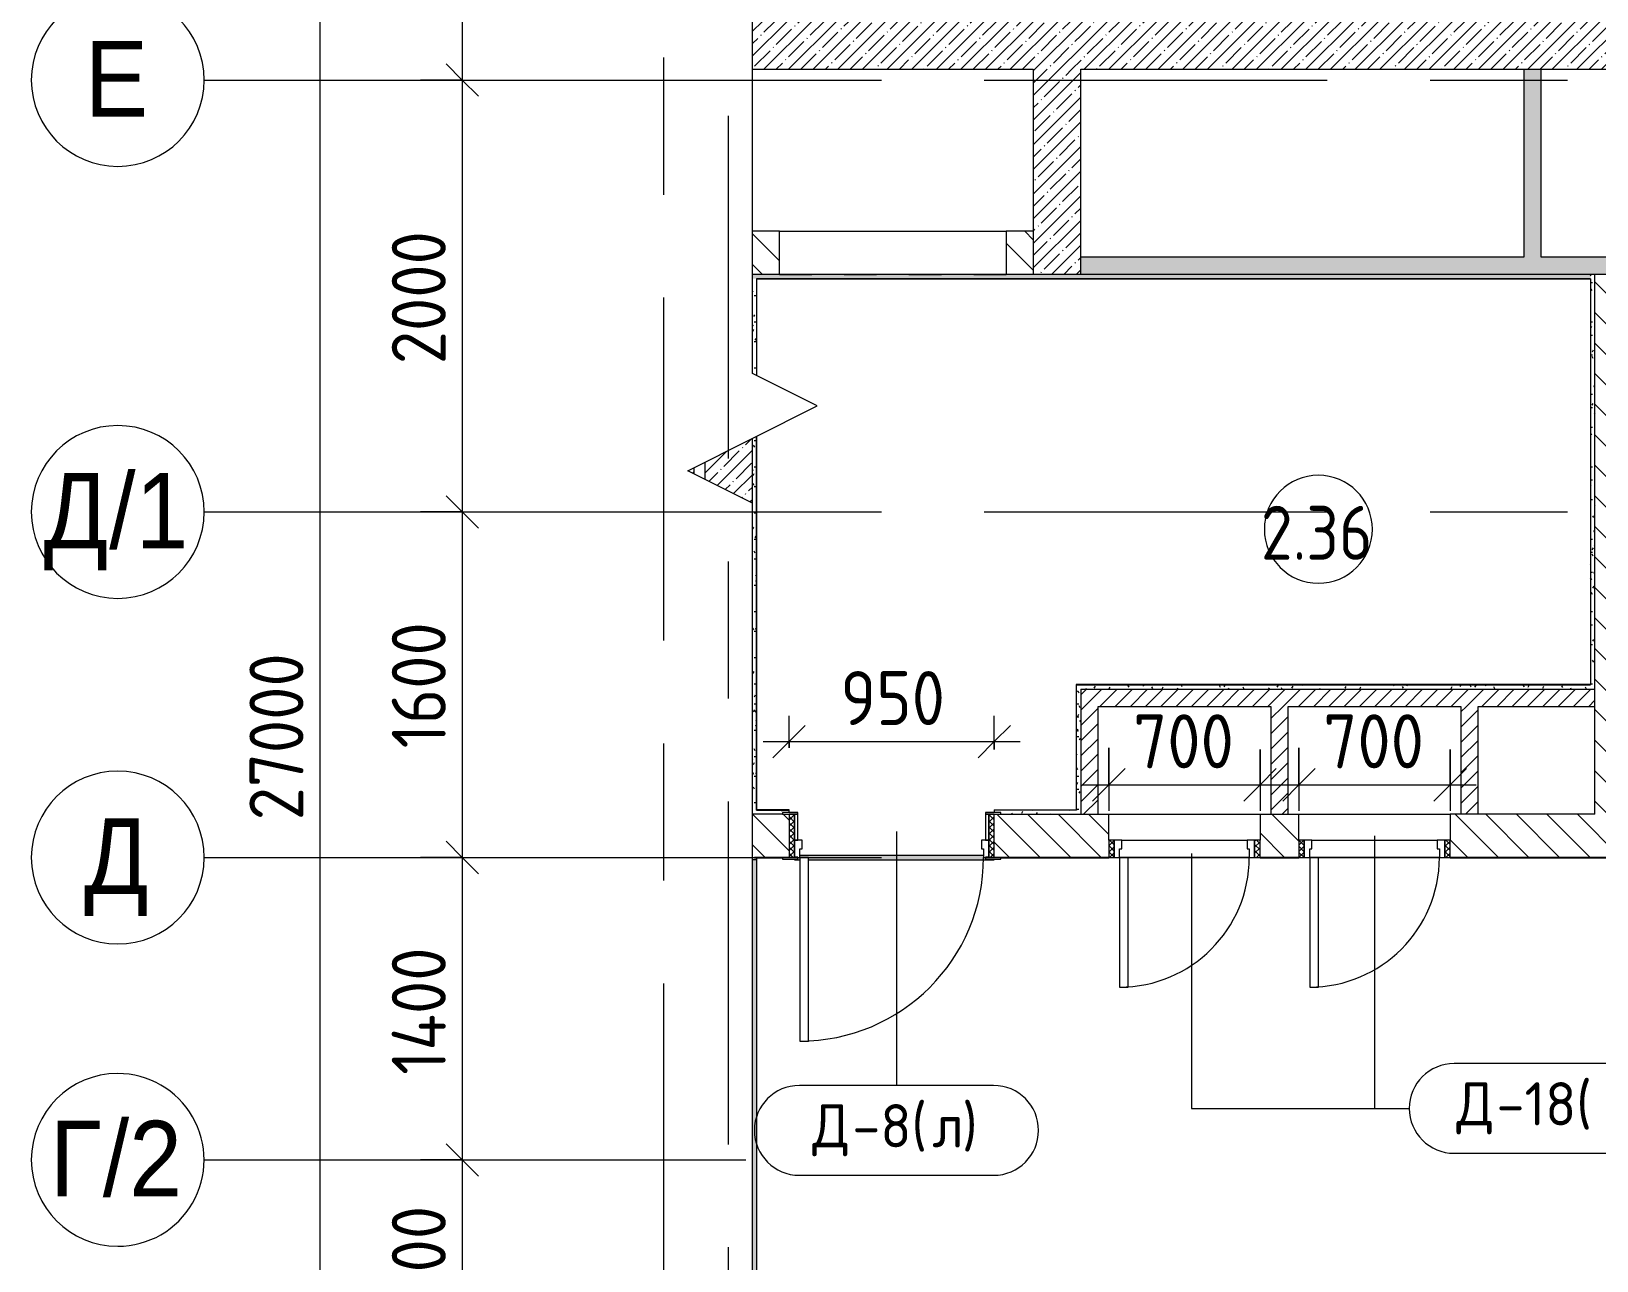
# Model space of a CAD drawing. Header units: millimetres. Extents: x 81632 to 272167, y -8553 to 29000.
# Drawn here: x 81632 to 88878, y 11533 to 17226 of the extents above; entities that cross this region are included whole.
import ezdxf

# ---------------------------------------------------------------- set-up
doc = ezdxf.new("R2010")
doc.units = ezdxf.units.MM
doc.linetypes.add('Осевая', pattern=[3175, 635, -476.25, 1587.5, -476.25])
doc.linetypes.add('Штрих короткий', pattern=[300, 150, -150])
for name, color, linetype, lineweight in [('A-ANNO-DIMS', 7, 'Continuous', 9), ('A-ANNO-DIMS-100', 7, 'Continuous', 9), ('A-AREA-IDEN', 7, 'Continuous', 9), ('A-DETL-GENF', 7, 'Continuous', 9), ('A-DOOR', 7, 'Continuous', 9), ('A-DOOR-3', 7, 'Штрих короткий', 9), ('A-DOOR-FRAM-2', 7, 'Continuous', 9), ('A-DOOR-IDEN', 7, 'Continuous', 9), ('A-WALL', 7, 'Continuous', 9), ('I-WALL', 7, 'Continuous', 9), ('S-COLS', 7, 'Continuous', 9), ('Ограждение', 7, 'Continuous', 9), ('Оси', 7, 'Continuous', 9), ('Оси-1', 7, 'Continuous', 20), ('Оси-2', 7, 'Осевая', 9), ('Поручни', 7, 'Continuous', 9)]:
    doc.layers.add(name, color=color, linetype=linetype, lineweight=lineweight)
for name, color, linetype, lineweight, true_color in [('A-DOOR-1', 1, 'Continuous', 9, 0xff0000), ('A-DOOR-2', 1, 'Continuous', 13, 0xff0000), ('A-DOOR-FRAM-1', 1, 'Continuous', 13, 0xff0000), ('A-DOOR-FRAM-3', 1, 'Continuous', 9, 0xff0000), ('A-WALL-1', 7, 'Continuous', 9, 0x3c3c3c), ('A-WALL-FNSH-1', 7, 'Continuous', 9, 0x3c3c3c)]:
    doc.layers.add(name, color=color, linetype=linetype, lineweight=lineweight, true_color=true_color)
doc.styles.add('Arial', font='arial.ttf', dxfattribs={"width": 0.9, "height": 350})
doc.styles.add('GOST Common', font='GOST_Common.ttf', dxfattribs={"height": 200})
doc.styles.add('GOST Common_1', font='GOST_Common.ttf', dxfattribs={"width": 0.9, "height": 250})
doc.styles.add('ISOCPEUR', font='isocpeur.ttf', dxfattribs={"width": 0.9, "height": 250})
doc.dimstyles.new('ISO-2_5_0_9К_БОЛЬШОЙ', dxfattribs={"dimscale": 304.8, "dimtxt": 248.995294, "dimasz": 0.492126, "dimexe": 0.393701, "dimexo": 0.984252, "dimgap": 0, "dimtad": 1, "dimdec": 0, "dimrnd": 10, "dimzin": 0, "dimdsep": 46, "dimtxsty": 'ISOCPEUR', "dimblk1": 'OBLIQUE', "dimblk2": 'OBLIQUE', "dimsah": 1, "dimcen": 0.09, "dimdle": 0.393701, "dimazin": 0, "dimtfac": 1, "dimtdec": 4, "dimtix": 1, "dimtmove": 0, "dimatfit": 3, "dimfxl": 1, "dimtvp": 1, "dimtolj": 1, "dimtzin": 0, "dimarcsym": 2})
doc.dimstyles.new('ISO-2_5_0_9К_БОЛЬШОЙ_1', dxfattribs={"dimscale": 304.8, "dimtxt": 248.995294, "dimasz": 0.492126, "dimexe": 0.393701, "dimexo": 0.984252, "dimgap": 0, "dimtad": 1, "dimdec": 0, "dimrnd": 10, "dimzin": 0, "dimdsep": 46, "dimtxsty": 'ISOCPEUR', "dimblk1": 'OBLIQUE', "dimblk2": 'OBLIQUE', "dimsah": 1, "dimcen": 0.09, "dimdle": 0.393701, "dimazin": 0, "dimtfac": 1, "dimtdec": 4, "dimtix": 1, "dimtmove": 2, "dimatfit": 3, "dimfxl": 1, "dimtvp": 1, "dimtolj": 1, "dimtzin": 0, "dimarcsym": 2})
pattern_1 = [(45, (0, 0), (-57.024626, 57.024626), []), (45, (57.025, 0), (-57.024626, 57.024626), [100.806, -20.161, 3.353, -16.808])]
pattern_2 = [(135, (0, 0), (-70.71068, -70.71068), [])]
pattern_3 = [(135, (0, 0), (-75.43415, -75.43415), [106.68, -17.78, 3.556, -17.78]), (135, (0, 75.39), (-75.43415, -75.43415), []), (50, (0, 0), (127.52922, -11.15758), [13.335, -146.685]), (355, (0, 0), (-24.66966, 133.74002), [10.668, -117.348]), (100.451, (10.63, -0.93), (102.85973, 122.58178), [11.333, -124.663]), (46.184, (0, 35.56), (189.75516, -29.43036), [20.002, -220.027]), (96.636, (15.81, 33.1), (166.1822, 173.1996), [17, -186.995]), (351.184, (0, 35.56), (166.18393, 173.19757), [16.002, -176.022]), (21, (17.78, 26.67), (106.13027, -71.58603), [13.335, -146.685]), (326, (17.78, 26.67), (43.26188, 128.93175), [10.668, -117.348]), (71.451, (26.62, 20.7), (149.39198, 57.34505), [11.333, -124.663]), (37.5, (0, 0), (2.162228, 59.188357), [3.353, -112.573, 3.353, -115.773, -117.792]), (37.5, (0, 0), (2.162228, 59.188357), [-235.052, 3.353, -114.44]), (7.5, (0, 0), (46.773857, 70.126152), [3.353, -64.567, 3.353, -109.906, -44.894]), (7.5, (0, 0), (46.773857, 70.126152), [-181.178, 3.353, -41.542]), (327.5, (-39.65, 0), (94.913671, -4.010093), [3.353, -41.097, 3.353, -135.331, -184.023]), (327.5, (-39.65, 0), (94.913671, -4.010093), [-183.134, 3.353, -180.67]), (317.5, (-57.43, 0), (103.69057, 17.79882), [3.353, -54.432, 3.353, -88.748, -130.683]), (317.5, (-57.43, 0), (103.69057, 17.79882), [-149.885, 3.353, -127.33])]
pattern_4 = [(45, (0, 0), (-35.35534, 35.35534), [])]
pattern_5 = [(0, (0, 0), (121.92, 30.48), [10.058, -81.382, 10.058, -81.382, -487.68]), (0, (0, 0), (121.92, 30.48), [-182.88, 10.058, -172.822, 10.058, -81.382, -213.36]), (0, (0, 0), (121.92, 30.48), [-457.2, 10.058, -50.902, 10.058, -142.342]), (120, (45.72, 15.24), (-87.356454, 90.345817), [10.058, -81.382, 10.058, -81.382, -487.68]), (120, (45.72, 15.24), (-87.356454, 90.345817), [-182.88, 10.058, -172.822, 10.058, -81.382, -213.36]), (120, (45.72, 15.24), (-87.356454, 90.345817), [-457.2, 10.058, -50.902, 10.058, -142.342]), (240, (60.96, 76.2), (-34.563546, -120.825817), [10.058, -81.382, 10.058, -81.382, -487.68]), (240, (60.96, 76.2), (-34.563546, -120.825817), [-182.88, 10.058, -172.822, 10.058, -81.382, -213.36]), (240, (60.96, 76.2), (-34.563546, -120.825817), [-457.2, 10.058, -50.902, 10.058, -142.342])]

# ---------------------------------------------------------------- blocks, each defined once
blk = doc.blocks.new('110_Дверь_СКБ_1Ст_Внутренняя1 - Д-8 950x2100h_охрана-31784688-План заполнения и маркировки дверных проемов 2 этажа в осях 23-33')
at = {"layer": 'A-DOOR'}
h = blk.add_hatch(dxfattribs=at)
h.set_pattern_fill('FP_6', color=256, style=0, pattern_type=2)
h.set_pattern_definition([(135, (1826.41, 164.685), (-14.14214, -14.14214), []), (225, (1826.41, 164.685), (14.14214, -14.14214), [])])
h.paths.add_polyline_path([(487.5, 100), (462.5, 100), (462.5, -100), (487.5, -100), (487.5, -42.4)])
at = {"layer": 'A-DOOR-FRAM-2'}
h = blk.add_hatch(dxfattribs=at)
h.set_pattern_fill('FP_7', color=256, style=0, pattern_type=2)
h.set_pattern_definition([(45, (-296.384, 164.685), (-14.1421, 14.1421), []), (135, (-296.384, 164.685), (-14.1421, -14.1421), [])])
h.paths.add_polyline_path([(-437.5, 100), (-462.5, 100), (-462.5, -100), (-437.5, -100), (-437.5, -42.4)])
at = {"layer": 'A-DOOR-1'}
blk.add_arc((437.5, 100), 850, 90, 180, dxfattribs=at)
at = {"layer": 'A-DOOR-2'}
for p, q in [((437.5, 950), (397.5, 950)), ((397.5, 950), (397.5, 100)), ((437.5, 100), (437.5, 950)), ((397.5, 100), (437.5, 100))]:
    blk.add_line(p, q, dxfattribs=at)
at = {"layer": 'A-DOOR-FRAM-1'}
for p, q in [((-422.5, 108), (-492.5, 108)), ((-492.5, 108), (-492.5, 100)), ((-492.5, 100), (-422.5, 100)), ((-437.5, 100), (-462.5, 100)), ((-462.5, 100), (-462.5, -100)), ((-412.5, 100), (-437.5, 100)), ((-437.5, 100), (-437.5, 20)), ((-437.5, -100), (-437.5, 100)), ((-422.5, 100), (-437.5, 100)), ((-437.5, 100), (-437.5, 99)), ((-437.5, 99), (-422.5, 99)), ((-422.5, 100), (-422.5, 108)), ((-422.5, 99), (-422.5, 100)), ((-412.5, 60), (-412.5, 100)), ((437.5, 100), (437.5, 60)), ((462.5, 100), (437.5, 100)), ((517.5, 108), (447.5, 108)), ((447.5, 108), (447.5, 100)), ((462.5, 100), (447.5, 100)), ((447.5, 100), (447.5, 99)), ((447.5, 100), (517.5, 100)), ((447.5, 99), (462.5, 99)), ((462.5, 20), (462.5, 100)), ((487.5, 100), (462.5, 100)), ((462.5, 100), (462.5, -100)), ((462.5, 99), (462.5, 100)), ((487.5, -100), (487.5, 100)), ((517.5, 100), (517.5, 108)), ((-437.5, 20), (-402.5, 20)), ((-422.5, 20), (-437.5, 20)), ((-437.5, 20), (-437.5, -100)), ((-422.5, -100), (-422.5, 20)), ((-402.5, 60), (-412.5, 60)), ((-402.5, 20), (-402.5, 60)), ((437.5, 60), (427.5, 60)), ((427.5, 60), (427.5, 20)), ((427.5, 20), (462.5, 20)), ((462.5, 20), (447.5, 20)), ((447.5, 20), (447.5, -100)), ((462.5, -100), (462.5, 20)), ((-422.5, -100), (-492.5, -100)), ((-492.5, -100), (-492.5, -108)), ((-492.5, -108), (-422.5, -108)), ((-462.5, -100), (-437.5, -100)), ((-437.5, -100), (-422.5, -100)), ((-422.5, -108), (-422.5, -100)), ((447.5, -100), (462.5, -100)), ((517.5, -100), (447.5, -100)), ((447.5, -100), (447.5, -108)), ((447.5, -108), (517.5, -108)), ((462.5, -100), (487.5, -100)), ((517.5, -108), (517.5, -100))]:
    blk.add_line(p, q, dxfattribs=at)
blk = doc.blocks.new('DOR_Проход в стене_Прямоугольный - 1050x1150 EI30-23344994-План заполнения и маркировки дверных проемов 2 этажа в осях 23-33')
at = {"layer": 'A-DOOR-3'}
for p, q in [((525, 100), (-525, 100)), ((525, -100), (-525, -100))]:
    blk.add_line(p, q, dxfattribs=at)
blk = doc.blocks.new('110_Дверь_СКБ_1Ст - д-18 700x2100h_Технический шкаф ЭОМ и СС-23257539-План заполнения и маркировки дверных проемов 2 этажа в осях 23-33')
at = {"layer": 'A-DOOR'}
h = blk.add_hatch(dxfattribs=at)
h.set_pattern_fill('FP_26', color=256, style=0, pattern_type=2)
h.set_pattern_definition([(135, (1951.41, 164.685), (-14.14214, -14.14214), []), (225, (1951.41, 164.685), (14.14214, -14.14214), [])])
h.paths.add_polyline_path([(362.5, 100), (337.5, 100), (337.5, 20), (362.5, 20)])
at = {"layer": 'A-DOOR-FRAM-2'}
h = blk.add_hatch(dxfattribs=at)
h.set_pattern_fill('FP_27', color=256, style=0, pattern_type=2)
h.set_pattern_definition([(45, (-171.384, 164.685), (-14.1421, 14.1421), []), (135, (-171.384, 164.685), (-14.1421, -14.1421), [])])
h.paths.add_polyline_path([(-312.5, 100), (-337.5, 100), (-337.5, 20), (-312.5, 20)])
at = {"layer": 'A-DOOR-1'}
blk.add_arc((312.5, 100), 600, 90, 180, dxfattribs=at)
at = {"layer": 'A-DOOR-2'}
for p, q in [((312.5, 700), (272.5, 700)), ((272.5, 700), (272.5, 100)), ((312.5, 100), (312.5, 700)), ((272.5, 100), (312.5, 100))]:
    blk.add_line(p, q, dxfattribs=at)
at = {"layer": 'A-DOOR-FRAM-1'}
for p, q in [((-312.5, 100), (-337.5, 100)), ((-337.5, 100), (-337.5, 20)), ((-287.5, 100), (-312.5, 100)), ((-312.5, 100), (-312.5, 20)), ((-312.5, 20), (-312.5, 100)), ((-287.5, 60), (-287.5, 100)), ((312.5, 100), (312.5, 60)), ((337.5, 100), (312.5, 100)), ((337.5, 20), (337.5, 100)), ((362.5, 100), (337.5, 100)), ((337.5, 100), (337.5, 20)), ((362.5, 20), (362.5, 100)), ((-337.5, 20), (-312.5, 20)), ((-312.5, 20), (-277.5, 20)), ((-277.5, 60), (-287.5, 60)), ((-277.5, 20), (-277.5, 60)), ((312.5, 60), (302.5, 60)), ((302.5, 60), (302.5, 20)), ((302.5, 20), (337.5, 20)), ((337.5, 20), (362.5, 20))]:
    blk.add_line(p, q, dxfattribs=at)
at = {"layer": 'A-DOOR-FRAM-3'}
for p, q in [((-287.5, 100), (272.5, 100)), ((302.5, 20), (-277.5, 20))]:
    blk.add_line(p, q, dxfattribs=at)
blk = doc.blocks.new('Ограждение - Ограждение-32875057-План заполнения и маркировки дверных проемов 2 этажа в осях 23-33')
at = {"layer": 'Ограждение'}
h = blk.add_hatch(color=256, dxfattribs=at)
h.paths.add_polyline_path([(86090, 13390), (86090, 13392), (86050, 13392), (86050, 13400), (86040, 13400), (86040, 13410), (85190, 13410), (85190, 13400), (85230, 13400), (85230, 13390), (86071.2, 13390)])
h.paths.add_polyline_path([(85180, 13390), (85190, 13390), (85190, 13400), (85180, 13400), (85180, 13392), (85165, 13392), (85165, 13390)])
at = {"layer": 'Поручни'}
for p, q in [((86040, 13410), (85190, 13410)), ((85165, 13390), (85165, 13392)), ((85165, 13390), (85190, 13390)), ((85230, 13390), (86090, 13390)), ((86090, 13392), (86090, 13390))]:
    blk.add_line(p, q, dxfattribs=at)
blk = doc.blocks.new('DET_L_Линия разрыва - М100-30654842-План заполнения и маркировки дверных проемов 2 этажа в осях 23-33')
at = {"layer": 'A-DETL-GENF'}
for p, q in [((11889.9, 300), (11739.9, 0)), ((12189.9, -300), (11889.9, 300)), ((11739.9, 0), (0, 0)), ((12339.9, 0), (12189.9, -300)), ((24079.7, 0), (12339.9, 0))]:
    blk.add_line(p, q, dxfattribs=at)
blk = doc.blocks.new('Ось сетки - D8-29747960-План заполнения и маркировки дверных проемов 2 этажа в осях 23-33')
at = {"layer": 'Оси-1'}
for start, end in [(360, 180), (180, 360)]:
    blk.add_arc((0, 0), 4, start, end, dxfattribs=at)
blk = doc.blocks.new('DIMBLOCK3-План заполнения и маркировки дверных проемов 2 этажа в осях 23-33')
at = {"layer": 'A-ANNO-DIMS-100', "lineweight": 20}
for p, q in [((83627.6, 18150), (83552.6, 18225)), ((83627.6, 18150), (83702.6, 18075)), ((83627.6, 17000), (83552.6, 17075)), ((83627.6, 17000), (83702.6, 16925))]:
    blk.add_line(p, q, dxfattribs=at)
at = {"layer": 'A-ANNO-DIMS-100'}
for p, q in [((83433.7, 18150), (83747.6, 18150)), ((83627.6, 18150), (83433.7, 18150)), ((83627.6, 18150), (83627.6, 17000)), ((83433.7, 17000), (83747.6, 17000)), ((83627.6, 17000), (83433.7, 17000))]:
    blk.add_line(p, q, dxfattribs=at)
at = {"layer": 'A-ANNO-DIMS-100', "color": 0, "insert": (83301, 17302.1), "char_height": 250, "width": 655.049, "attachment_point": 1, "rotation": 90, "line_spacing_factor": 1.149209, "style": 'ISOCPEUR'}
blk.add_mtext('1150', dxfattribs=at)
blk = doc.blocks.new('_Oblique')
at = {"color": 0, "linetype": 'ByBlock', "lineweight": -2}
blk.add_line((-0.5, -0.5), (0.5, 0.5), dxfattribs=at)
blk = doc.blocks.new('DIMBLOCK4-План заполнения и маркировки дверных проемов 2 этажа в осях 23-33')
at = {"layer": 'A-ANNO-DIMS-100', "lineweight": 20}
for p, q in [((83627.6, 17000), (83552.6, 17075)), ((83627.6, 17000), (83702.6, 16925)), ((83627.6, 15000), (83552.6, 15075)), ((83627.6, 15000), (83702.6, 14925))]:
    blk.add_line(p, q, dxfattribs=at)
at = {"layer": 'A-ANNO-DIMS-100'}
for p, q in [((83433.7, 17000), (83747.6, 17000)), ((83627.6, 17000), (83433.7, 17000)), ((83627.6, 17000), (83627.6, 15000)), ((83433.7, 15000), (83747.6, 15000)), ((83627.6, 15000), (83433.7, 15000))]:
    blk.add_line(p, q, dxfattribs=at)
at = {"layer": 'A-ANNO-DIMS-100', "color": 0, "insert": (83301, 15684), "char_height": 250, "width": 758.478, "attachment_point": 1, "rotation": 90, "line_spacing_factor": 1.149209, "style": 'ISOCPEUR'}
blk.add_mtext('2000', dxfattribs=at)
blk = doc.blocks.new('DIMBLOCK5-План заполнения и маркировки дверных проемов 2 этажа в осях 23-33')
at = {"layer": 'A-ANNO-DIMS-100', "lineweight": 20}
for p, q in [((83627.6, 15000), (83552.6, 15075)), ((83627.6, 15000), (83702.6, 14925)), ((83627.6, 13400), (83552.6, 13475)), ((83627.6, 13400), (83702.6, 13325))]:
    blk.add_line(p, q, dxfattribs=at)
at = {"layer": 'A-ANNO-DIMS-100'}
for p, q in [((83433.7, 15000), (83747.6, 15000)), ((83627.6, 15000), (83433.7, 15000)), ((83627.6, 15000), (83627.6, 13400)), ((83433.7, 13400), (83747.6, 13400)), ((83627.6, 13400), (83433.7, 13400))]:
    blk.add_line(p, q, dxfattribs=at)
at = {"layer": 'A-ANNO-DIMS-100', "color": 0, "insert": (83301, 13905.5), "char_height": 250, "width": 706.764, "attachment_point": 1, "rotation": 90, "line_spacing_factor": 1.149209, "style": 'ISOCPEUR'}
blk.add_mtext('1600', dxfattribs=at)
blk = doc.blocks.new('DIMBLOCK6-План заполнения и маркировки дверных проемов 2 этажа в осях 23-33')
at = {"layer": 'A-ANNO-DIMS-100', "lineweight": 20}
for p, q in [((83627.6, 13400), (83552.6, 13475)), ((83627.6, 13400), (83702.6, 13325)), ((83627.6, 12000), (83552.6, 12075)), ((83627.6, 12000), (83702.6, 11925))]:
    blk.add_line(p, q, dxfattribs=at)
at = {"layer": 'A-ANNO-DIMS-100'}
for p, q in [((83433.7, 13400), (83747.6, 13400)), ((83627.6, 13400), (83433.7, 13400)), ((83627.6, 13400), (83627.6, 12000)), ((83433.7, 12000), (83747.6, 12000)), ((83627.6, 12000), (83433.7, 12000))]:
    blk.add_line(p, q, dxfattribs=at)
at = {"layer": 'A-ANNO-DIMS-100', "color": 0, "insert": (83301, 12393.5), "char_height": 250, "width": 735.494, "attachment_point": 1, "rotation": 90, "line_spacing_factor": 1.149209, "style": 'ISOCPEUR'}
blk.add_mtext('1400', dxfattribs=at)
blk = doc.blocks.new('DIMBLOCK7-План заполнения и маркировки дверных проемов 2 этажа в осях 23-33')
at = {"layer": 'A-ANNO-DIMS-100', "lineweight": 20}
for p, q in [((83627.6, 12000), (83552.6, 12075)), ((83627.6, 12000), (83702.6, 11925)), ((83627.6, 11100), (83552.6, 11175)), ((83627.6, 11100), (83702.6, 11025))]:
    blk.add_line(p, q, dxfattribs=at)
at = {"layer": 'A-ANNO-DIMS-100'}
for p, q in [((83433.7, 12000), (83747.6, 12000)), ((83627.6, 12000), (83433.7, 12000)), ((83627.6, 12000), (83627.6, 11100)), ((83433.7, 11100), (83747.6, 11100)), ((83627.6, 11100), (83433.7, 11100))]:
    blk.add_line(p, q, dxfattribs=at)
at = {"layer": 'A-ANNO-DIMS-100', "color": 0, "insert": (83301, 11313), "char_height": 250, "width": 568.858, "attachment_point": 1, "rotation": 90, "line_spacing_factor": 1.149209, "style": 'ISOCPEUR'}
blk.add_mtext('900', dxfattribs=at)
blk = doc.blocks.new('DIMBLOCK12-План заполнения и маркировки дверных проемов 2 этажа в осях 23-33')
at = {"layer": 'A-ANNO-DIMS-100'}
for p, q in [((82968.7, 27120), (82968.7, -120)), ((82774.7, 27000), (83088.7, 27000)), ((82968.7, 27000), (82774.7, 27000)), ((82774.7, 0), (83088.7, 0)), ((82968.7, 0), (82774.7, 0))]:
    blk.add_line(p, q, dxfattribs=at)
at = {"layer": 'A-ANNO-DIMS-100', "lineweight": 20}
for p, q in [((82968.7, 27000), (82893.7, 27075)), ((82968.7, 27000), (83043.7, 26925)), ((82968.7, 0), (82893.7, 75)), ((82968.7, 0), (83043.7, -75))]:
    blk.add_line(p, q, dxfattribs=at)
at = {"layer": 'A-ANNO-DIMS-100', "color": 0, "insert": (82642.1, 13572), "char_height": 250, "width": 948.097, "attachment_point": 1, "rotation": 90, "line_spacing_factor": 1.149209, "style": 'ISOCPEUR'}
blk.add_mtext('27000', dxfattribs=at)
blk = doc.blocks.new('М_двери - Типоразмер_рамка-25223575-План заполнения и маркировки дверных проемов 2 этажа в осях 23-33')
at = {"layer": 'A-DOOR-IDEN'}
for p, q in [((4.496, 2.08), (-4.496, 2.08)), ((-4.496, -2.08), (4.496, -2.08))]:
    blk.add_line(p, q, dxfattribs=at)
for centre, start, end in [((-4.496, 0), 90, 270), ((4.496, 0), 270, 90)]:
    blk.add_arc(centre, 2.08, start, end, dxfattribs=at)
blk = doc.blocks.new('DIMBLOCK28-План заполнения и маркировки дверных проемов 2 этажа в осях 23-33')
at = {"layer": 'A-ANNO-DIMS-100'}
for p, q in [((86620, 13908), (86620, 13616.5)), ((86620, 13736.5), (86620, 13908)), ((87320, 13900), (87320, 13616.5)), ((87320, 13736.5), (87320, 13900)), ((86500, 13736.5), (87440, 13736.5))]:
    blk.add_line(p, q, dxfattribs=at)
at = {"layer": 'A-ANNO-DIMS-100', "lineweight": 20}
for p, q in [((86620, 13736.5), (86695, 13811.5)), ((87320, 13736.5), (87395, 13811.5)), ((86620, 13736.5), (86545, 13661.5)), ((87320, 13736.5), (87245, 13661.5))]:
    blk.add_line(p, q, dxfattribs=at)
at = {"layer": 'A-ANNO-DIMS-100', "color": 0, "insert": (86733, 14063.1), "char_height": 250, "width": 568.858, "attachment_point": 1, "line_spacing_factor": 1.149209, "style": 'ISOCPEUR'}
blk.add_mtext('700', dxfattribs=at)
blk = doc.blocks.new('DIMBLOCK29-План заполнения и маркировки дверных проемов 2 этажа в осях 23-33')
at = {"layer": 'A-ANNO-DIMS-100'}
for p, q in [((87500, 13908), (87500, 13616.5)), ((87500, 13736.5), (87500, 13908)), ((88200, 13900), (88200, 13616.5)), ((88200, 13736.5), (88200, 13900)), ((87380, 13736.5), (88320, 13736.5))]:
    blk.add_line(p, q, dxfattribs=at)
at = {"layer": 'A-ANNO-DIMS-100', "lineweight": 20}
for p, q in [((87500, 13736.5), (87575, 13811.5)), ((88200, 13736.5), (88275, 13811.5)), ((87500, 13736.5), (87425, 13661.5)), ((88200, 13736.5), (88125, 13661.5))]:
    blk.add_line(p, q, dxfattribs=at)
at = {"layer": 'A-ANNO-DIMS-100', "color": 0, "insert": (87613, 14063.1), "char_height": 250, "width": 568.858, "attachment_point": 1, "line_spacing_factor": 1.149209, "style": 'ISOCPEUR'}
blk.add_mtext('700', dxfattribs=at)
blk = doc.blocks.new('Марка_Помещения - Номер-25198446-План заполнения и маркировки дверных проемов 2 этажа в осях 23-33')
at = {"layer": 'A-AREA-IDEN'}
for start, end in [(360, 180), (180, 360)]:
    blk.add_arc((0, 0), 2.5, start, end, dxfattribs=at)
blk = doc.blocks.new('DIMBLOCK54-План заполнения и маркировки дверных проемов 2 этажа в осях 23-33')
at = {"layer": 'A-ANNO-DIMS-100'}
for p, q in [((85140, 13908), (85140, 14056.7)), ((86090, 13900), (86090, 14056.7)), ((85020, 13936.7), (86210, 13936.7)), ((85140, 13936.7), (85140, 13908)), ((86090, 13936.7), (86090, 13900))]:
    blk.add_line(p, q, dxfattribs=at)
at = {"layer": 'A-ANNO-DIMS-100', "lineweight": 20}
for p, q in [((85140, 13936.7), (85215, 14011.7)), ((86090, 13936.7), (86165, 14011.7)), ((85140, 13936.7), (85065, 13861.7)), ((86090, 13936.7), (86015, 13861.7))]:
    blk.add_line(p, q, dxfattribs=at)
at = {"layer": 'A-ANNO-DIMS-100', "color": 0, "insert": (85378, 14263.3), "char_height": 250, "width": 568.858, "attachment_point": 1, "line_spacing_factor": 1.149209, "style": 'ISOCPEUR'}
blk.add_mtext('950', dxfattribs=at)

msp = doc.modelspace()

# ---------------------------------------------------------------- hatches: boundary and pattern name
at = {"layer": 'I-WALL'}
h = msp.add_hatch(dxfattribs=at)
h.set_pattern_fill('FP_19', color=256, style=0, pattern_type=2)
h.set_pattern_definition(pattern_3)
h.paths.add_polyline_path([(88621.7, 16180), (88621.7, 17050), (88541.7, 17050), (88541.7, 16180)])
h.paths.add_polyline_path([(88541.7, 17270), (88621.7, 17270), (88621.7, 21235.8), (88541.7, 21235.8), (88541.7, 17290)])
h = msp.add_hatch(dxfattribs=at)
h.set_pattern_fill('FP_2', color=256, style=0, pattern_type=2)
h.set_pattern_definition(pattern_1)
h.paths.add_polyline_path([(86270, 17050), (86490, 17050), (86490, 17270), (84970.7, 17269.9), (84970.7, 17050), (85847, 17050)])
h = msp.add_hatch(dxfattribs=at)
h.set_pattern_fill('FP_2', color=256, style=0, pattern_type=2)
h.set_pattern_definition(pattern_1)
h.paths.add_polyline_path([(92810, 17050), (92810, 17270), (86490, 17270), (86490, 17050), (90990.7, 17050)])
h = msp.add_hatch(dxfattribs=at)
h.set_pattern_fill('FP_2', color=256, style=0, pattern_type=2)
h.set_pattern_definition(pattern_1)
h.paths.add_polyline_path([(86490, 16100), (86490, 17050), (86270, 17050), (86270, 16100)])
h = msp.add_hatch(dxfattribs=at)
h.set_pattern_fill('FP_4', color=256, style=0, pattern_type=2)
h.set_pattern_definition(pattern_2)
h.paths.add_polyline_path([(85095, 16100), (85095, 16300), (84970.7, 16298.9), (84970.7, 16100)])
h.paths.add_polyline_path([(86145, 16100), (86270, 16100), (86270, 16300), (86145, 16300)])
h = msp.add_hatch(dxfattribs=at)
h.set_pattern_fill('FP_19', color=256, style=0, pattern_type=2)
h.set_pattern_definition(pattern_3)
h.paths.add_polyline_path([(89090, 16100), (89630, 16100), (89630, 16180), (86490, 16180), (86490, 16100), (89070, 16100)])
h = msp.add_hatch(dxfattribs=at)
h.set_pattern_fill('FP_38', color=256, style=0, pattern_type=2)
h.set_pattern_definition(pattern_5)
h.paths.add_polyline_path([(88849, 16080), (88850, 16080), (88850, 16100), (84970.7, 16099.3), (84970.7, 16080), (87118.5, 16080)])
h = msp.add_hatch(dxfattribs=at)
h.set_pattern_fill('FP_38', color=256, style=0, pattern_type=2)
h.set_pattern_definition(pattern_5)
h.paths.add_polyline_path([(88850, 14180), (88870, 14180), (88870, 16100), (88850, 16100), (88850, 14200)])
h = msp.add_hatch(dxfattribs=at)
h.set_pattern_fill('FP_4', color=256, style=0, pattern_type=2)
h.set_pattern_definition(pattern_2)
h.paths.add_polyline_path([(89070, 13600), (89070, 16100), (88870, 16100), (88870, 13600)])
h = msp.add_hatch(dxfattribs=at)
h.set_pattern_fill('FP_38', color=256, style=0, pattern_type=2)
h.set_pattern_definition(pattern_5)
h.paths.add_polyline_path([(84970.7, 13600), (84990, 13600), (84990, 15350.6), (84970, 15340.6), (84970.7, 13600.7)])
h.paths.add_polyline_path([(84990, 15631.2), (84990, 16080), (84970.7, 16080), (84970.7, 15640.9), (84973.6, 15639.5)])
h = msp.add_hatch(dxfattribs=at)
h.set_pattern_fill('FP_2', color=256, style=0, pattern_type=2)
h.set_pattern_definition(pattern_1)
h.paths.add_polyline_path([(84970, 15041.2), (84970, 15340.6), (84750, 15230.6), (84750, 15151.2), (84836.2, 15108.1)])
h = msp.add_hatch(dxfattribs=at)
h.set_pattern_fill('FP_2', color=256, style=0, pattern_type=2)
h.set_pattern_definition(pattern_1)
h.paths.add_polyline_path([(84700, 15176.2), (84700, 15205.6), (84670.7, 15190.9), (84678.6, 15186.9)])
h = msp.add_hatch(dxfattribs=at)
h.set_pattern_fill('FP_38', color=256, style=0, pattern_type=2)
h.set_pattern_definition(pattern_5)
h.paths.add_polyline_path([(86490, 13620), (86490, 14200), (86470, 14200), (86470, 13620)])
h = msp.add_hatch(dxfattribs=at)
h.set_pattern_fill('FP_38', color=256, style=0, pattern_type=2)
h.set_pattern_definition(pattern_5)
h.paths.add_polyline_path([(88850, 14180), (88849, 14200), (86490, 14200), (86490, 14180), (87118.5, 14180)])
h = msp.add_hatch(dxfattribs=at)
h.set_pattern_fill('FP_5', color=256, style=0, pattern_type=2)
h.set_pattern_definition(pattern_4)
h.paths.add_polyline_path([(86570, 13600), (86570, 14180), (86490, 14180), (86490, 13600)])
h = msp.add_hatch(dxfattribs=at)
h.set_pattern_fill('FP_5', color=256, style=0, pattern_type=2)
h.set_pattern_definition(pattern_4)
h.paths.add_polyline_path([(88250, 14100), (88870, 14100), (88870, 14180), (86570, 14180), (86570, 14100), (87450, 14100)])
h = msp.add_hatch(dxfattribs=at)
h.set_pattern_fill('FP_5', color=256, style=0, pattern_type=2)
h.set_pattern_definition(pattern_4)
h.paths.add_polyline_path([(87450, 13600), (87450, 14100), (87370, 14100), (87370, 13600)])
h = msp.add_hatch(dxfattribs=at)
h.set_pattern_fill('FP_5', color=256, style=0, pattern_type=2)
h.set_pattern_definition(pattern_4)
h.paths.add_polyline_path([(88330, 13600), (88330, 14100), (88250, 14100), (88250, 13600)])
h = msp.add_hatch(dxfattribs=at)
h.set_pattern_fill('FP_4', color=256, style=0, pattern_type=2)
h.set_pattern_definition(pattern_2)
h.paths.add_polyline_path([(86620, 13400), (86620, 13600), (86090, 13600), (86090, 13400), (86120, 13400)])
h.paths.add_polyline_path([(87320, 13400), (87500, 13400), (87500, 13600), (87320, 13600), (87320, 13480)])
h.paths.add_polyline_path([(85110, 13400), (85140, 13400), (85140, 13600), (84970.7, 13600), (84970.7, 13400), (84980, 13400)])
h = msp.add_hatch(dxfattribs=at)
h.set_pattern_fill('FP_38', color=256, style=0, pattern_type=2)
h.set_pattern_definition(pattern_5)
h.paths.add_polyline_path([(86120, 13600), (86490, 13600), (86490, 13620), (86090, 13620), (86090, 13608), (86120, 13608), (86120, 13601.6)])
h.paths.add_polyline_path([(84990, 13600), (85110, 13600.2), (85111, 13608), (85140, 13608), (85140, 13620), (84990, 13620)])
h = msp.add_hatch(dxfattribs=at)
h.set_pattern_fill('FP_4', color=256, style=0, pattern_type=2)
h.set_pattern_definition(pattern_2)
h.paths.add_polyline_path([(89375, 13400), (89375, 13600), (88200, 13600), (88200, 13400), (89345, 13400)])
h = msp.add_hatch(dxfattribs=at)
h.set_pattern_fill('FP_38', color=256, style=0, pattern_type=2)
h.set_pattern_definition(pattern_5)
h.paths.add_polyline_path([(84990, 10400), (84990, 13390), (84970.7, 13390), (84970.7, 10400)])
at = {"layer": 'S-COLS'}
h = msp.add_hatch(dxfattribs=at)
h.set_pattern_fill('FP_2', color=256, style=0, pattern_type=2)
h.set_pattern_definition(pattern_1)
h.paths.add_polyline_path([(84700, 15176.2), (84700, 15205.6), (84670.7, 15190.9)])

# ---------------------------------------------------------------- linework, layer by layer
at = {"layer": 'A-DOOR-IDEN'}
for p, q in [((85637.2, 13521.1), (85637.2, 12344.8)), ((87850, 13500), (87850, 12238.4)), ((87003.3, 13419.1), (87003.3, 12238.4)), ((87003.3, 12238.4), (88010.8, 12238.4)), ((87850, 12238.4), (88010.8, 12238.4))]:
    msp.add_line(p, q, dxfattribs=at)
at = {"layer": 'A-WALL'}
for p, q in [((89630, 16100), (84970.7, 16100)), ((88870, 13600), (88870, 16100)), ((88850, 16080), (84990, 16080)), ((84990, 16080), (84990, 15631.2)), ((88850, 16080), (88850, 14200)), ((84970, 15041.2), (84970, 15340.6)), ((84990, 13620), (84990, 15350.6)), ((86490, 14200), (88850, 14200)), ((86490, 14180), (86490, 13600)), ((86490, 14180), (88870, 14180)), ((85110, 13600), (84970.7, 13600)), ((84990, 13620), (85140, 13620)), ((86470, 13620), (86090, 13620)), ((86120, 13600), (86620, 13600)), ((87320, 13600), (87500, 13600)), ((84970.7, 13400), (85110, 13400)), ((85110, 13400), (84980, 13400)), ((86120, 13400), (86620, 13400)), ((86620, 13400), (86120, 13400)), ((87320, 13400), (87500, 13400)), ((87500, 13400), (87320, 13400))]:
    msp.add_line(p, q, dxfattribs=at)
at = {"layer": 'A-WALL-1'}
for p, q in [((84970.7, 17050), (86270, 17050)), ((86270, 17050), (86270, 16100)), ((86490, 16100), (86490, 17050)), ((86490, 17050), (89550, 17050)), ((88541.7, 17050), (88541.7, 16180)), ((88621.7, 16180), (88621.7, 17050)), ((85095, 16300), (84970.7, 16300)), ((85095, 16100), (85095, 16300)), ((86270, 16300), (86145, 16300)), ((86145, 16300), (86145, 16100)), ((88541.7, 16180), (86490, 16180)), ((89550, 16180), (88621.7, 16180)), ((84750, 15230.6), (84750, 15151.2)), ((84700, 15176.2), (84700, 15205.6)), ((86570, 14100), (87370, 14100)), ((86570, 13600), (86570, 14100)), ((87370, 14100), (87370, 13600)), ((87450, 14100), (88250, 14100)), ((87450, 13600), (87450, 14100)), ((88250, 14100), (88250, 13600)), ((88330, 14100), (88870, 14100)), ((88330, 13600), (88330, 14100)), ((85140, 13608), (85140, 13620)), ((86090, 13620), (86090, 13608)), ((86470, 13621), (86470, 13620)), ((86620, 13480), (86620, 13600)), ((87320, 13600), (87320, 13480)), ((87500, 13480), (87500, 13600)), ((88870, 13600), (88200, 13600)), ((88200, 13600), (88200, 13480)), ((84990, 13390), (84970.7, 13390)), ((88200, 13400), (89345, 13400))]:
    msp.add_line(p, q, dxfattribs=at)
at = {"layer": 'A-WALL-FNSH-1'}
for p, q in [((84991, 16079), (88849, 16079)), ((84991, 15630.7), (84991, 16079)), ((88849, 16079), (88849, 14201)), ((84991, 13621), (84991, 15351.1)), ((86469, 14201), (86469, 13621)), ((88849, 14201), (86469, 14201)), ((86470, 13621), (86470, 14200)), ((86470, 14200), (86490, 14200)), ((85140, 13621), (84991, 13621)), ((85140, 13620), (85140, 13621)), ((86090, 13621), (86090, 13620)), ((86090, 13621), (86470, 13621)), ((84980, 13400), (84980, 13399)), ((84980, 13399), (84990, 13399)), ((84990, 13399), (84990, 10400)), ((84991, 13399), (85110, 13399)), ((84991, 10400), (84991, 13399)), ((86120, 13399), (86620, 13399)), ((86620, 13399), (86620, 13400)), ((87320, 13400), (87320, 13399)), ((87320, 13399), (87500, 13399)), ((87500, 13399), (87500, 13400)), ((89345, 13400), (88200, 13400)), ((88200, 13400), (88200, 13399)), ((88200, 13399), (89345, 13399))]:
    msp.add_line(p, q, dxfattribs=at)
at = {"layer": 'I-WALL'}
for p, q in [((85095, 16300), (86145, 16300)), ((86620, 13600), (87320, 13600)), ((87500, 13600), (88200, 13600)), ((86670, 13399), (86620, 13399)), ((87320, 13399), (86710, 13399)), ((87550, 13399), (87500, 13399)), ((88200, 13399), (87590, 13399))]:
    msp.add_line(p, q, dxfattribs=at)
at = {"layer": 'S-COLS'}
msp.add_line((84700, 15176.2), (84700, 15205.6), dxfattribs=at)
at = {"layer": 'Оси'}
for p, q in [((82432.5, 17000), (84932.5, 17000)), ((82432.5, 15000), (84932.5, 15000)), ((82432.5, 13400), (84932.5, 13400)), ((82432.5, 12000), (83660.7, 12000)), ((83711.5, 12000), (84939.7, 12000))]:
    msp.add_line(p, q, dxfattribs=at)
at = {"layer": 'Оси-2'}
for p, q in [((84560, 593.7), (84560, 19415.1)), ((84860, 1435.6), (84860, 19415.1)), ((84932.5, 17000), (122760, 17000)), ((84932.5, 15000), (122160, 15000)), ((84932.5, 13400), (119719, 13400)), ((83660.7, 12000), (83711.5, 12000))]:
    msp.add_line(p, q, dxfattribs=at)

# ---------------------------------------------------------------- block references
at = {"layer": 'A-AREA-IDEN', "xscale": 99.99999999999993, "yscale": 99.99999999999993, "zscale": 99.99999999999993}
msp.add_blockref('Марка_Помещения - Номер-25198446-План заполнения и маркировки дверных проемов 2 этажа в осях 23-33', (87590.1, 14919.8), dxfattribs=at)
at = {"layer": 'A-DETL-GENF', "rotation": 270.0000000000003}
msp.add_blockref('DET_L_Линия разрыва - М100-30654842-План заполнения и маркировки дверных проемов 2 этажа в осях 23-33', (84970.7, 27380.8), dxfattribs=at)
at = {"layer": 'A-DOOR', "rotation": 180}
msp.add_blockref('DOR_Проход в стене_Прямоугольный - 1050x1150 EI30-23344994-План заполнения и маркировки дверных проемов 2 этажа в осях 23-33', (85620, 16200), dxfattribs=at)
at = {"layer": 'A-DOOR-1', "rotation": 180}
for name, p in [('110_Дверь_СКБ_1Ст_Внутренняя1 - Д-8 950x2100h_охрана-31784688-План заполнения и маркировки дверных проемов 2 этажа в осях 23-33', (85627.5, 13500)), ('110_Дверь_СКБ_1Ст - д-18 700x2100h_Технический шкаф ЭОМ и СС-23257539-План заполнения и маркировки дверных проемов 2 этажа в осях 23-33', (86982.5, 13500)), ('110_Дверь_СКБ_1Ст - д-18 700x2100h_Технический шкаф ЭОМ и СС-23257539-План заполнения и маркировки дверных проемов 2 этажа в осях 23-33', (87862.5, 13500))]:
    msp.add_blockref(name, p, dxfattribs=at)
at = {"layer": 'A-DOOR-IDEN', "xscale": 99.99999999999993, "yscale": 99.99999999999993, "zscale": 99.99999999999993}
for p in [(88668.4, 12238.4), (85637.2, 12136.7)]:
    msp.add_blockref('М_двери - Типоразмер_рамка-25223575-План заполнения и маркировки дверных проемов 2 этажа в осях 23-33', p, dxfattribs=at)
at = {"layer": 'Оси-1', "xscale": 99.99999999999993, "yscale": 99.99999999999993, "zscale": 99.99999999999993}
for p, rotation in [((82032.5, 17000), 269.9999999999994), ((82032.5, 15000), 269.9999999999994), ((82032.5, 13400), 269.9999999999994), ((82032.5, 12000), 269.9999999999995)]:
    msp.add_blockref('Ось сетки - D8-29747960-План заполнения и маркировки дверных проемов 2 этажа в осях 23-33', p, dxfattribs=dict(at, rotation=rotation))
at = {"layer": 'Поручни'}
msp.add_blockref('Ограждение - Ограждение-32875057-План заполнения и маркировки дверных проемов 2 этажа в осях 23-33', (0, 0), dxfattribs=at)

# ---------------------------------------------------------------- texts
at = {"layer": 'A-AREA-IDEN', "insert": (87324.3, 15028.4), "char_height": 250, "width": 663.797, "attachment_point": 1, "style": 'GOST Common_1'}
msp.add_mtext('2.36', dxfattribs=at)
at = {"layer": 'A-DOOR-IDEN', "char_height": 200, "attachment_point": 1, "style": 'GOST Common'}
for s, insert, width in [('\\fGOST Common|b0|i0|c204|p34|;Д', (88229.2, 12359.6), 224.472), ('-18(', (88414.4, 12359.6), 569.198), ('\\fGOST Common|b0|i0|c204|p34|;Д', (85247.4, 12258), 224.472), ('-8(', (85432.6, 12258), 448.945), ('\\fGOST Common|b0|i0|c204|p34|;)', (85941.9, 12258), 96.202), ('\\fGOST Common|b0|i0|c204|p34|;л', (85803, 12258), 168.354)]:
    msp.add_mtext(s, dxfattribs=dict(at, insert=insert, width=width))
at = {"layer": 'Оси', "char_height": 350, "attachment_point": 1, "style": 'Arial'}
for s, insert, width in [('\\fArial|b0|i0|c204|p34|;\\W.9;Е', (81879.7, 17181), 360.759), ('\\fArial|b0|i0|c204|p34|;\\W.9;Д', (81689.3, 15181), 367.975), ('/1', (81993, 15181), 454.557), ('\\fArial|b0|i0|c204|p34|;\\W.9;Д', (81877, 13581), 367.975), ('\\fArial|b0|i0|c204|p34|;\\W.9;Г', (81719, 12181), 295.823), ('/2', (81963.1, 12181), 454.557)]:
    msp.add_mtext(s, dxfattribs=dict(at, insert=insert, width=width))

# ---------------------------------------------------------------- dimensions: what is measured, and where the dimension line sits
at = {"layer": 'A-ANNO-DIMS'}
dim = msp.add_linear_dim(base=(82968.7, 0), p1=(83074.7, 27000), p2=(83074.7, 0), angle=90, dimstyle='ISO-2_5_0_9К_БОЛЬШОЙ_1', override={"dimpost": '<>', "dimfxl": 26999.999823}, dxfattribs=at)
dim.commit()
dim.dimension.update_dxf_attribs({"geometry": 'DIMBLOCK12-План заполнения и маркировки дверных проемов 2 этажа в осях 23-33', "text_midpoint": (82808.7, 14046), "dimtype": 160, "text_rotation": 90})
for base, p1, p2, override, picture, middle in [((83627.6, 17000), (83733.7, 18150), (83733.7, 17000), {"dimpost": '<>', "dimfxl": 1150}, 'DIMBLOCK3-План заполнения и маркировки дверных проемов 2 этажа в осях 23-33', (83502.6, 17575)), ((83627.6, 15000), (83733.7, 17000), (83733.7, 15000), {"dimpost": '<>', "dimfxl": 2000.000075}, 'DIMBLOCK4-План заполнения и маркировки дверных проемов 2 этажа в осях 23-33', (83502.6, 16000)), ((83627.6, 13400), (83733.7, 15000), (83733.7, 13400), {"dimpost": '<>', "dimfxl": 1600}, 'DIMBLOCK5-План заполнения и маркировки дверных проемов 2 этажа в осях 23-33', (83502.6, 14200)), ((83627.6, 12000), (83733.7, 13400), (83733.7, 12000), {"dimpost": '<>', "dimfxl": 1399.999995}, 'DIMBLOCK6-План заполнения и маркировки дверных проемов 2 этажа в осях 23-33', (83502.6, 12700)), ((83627.6, 11100), (83733.7, 12000), (83733.7, 11100), {"dimpost": '<>', "dimfxl": 900}, 'DIMBLOCK7-План заполнения и маркировки дверных проемов 2 этажа в осях 23-33', (83502.6, 11550))]:
    dim = msp.add_linear_dim(base=base, p1=p1, p2=p2, angle=90, dimstyle='ISO-2_5_0_9К_БОЛЬШОЙ', override=override, dxfattribs=at)
    dim.commit()
    dim.dimension.update_dxf_attribs({"geometry": picture, "text_midpoint": middle})
for base, p1, p2, override, picture, middle in [((86090, 13936.7), (85140, 13608), (86090, 13600), {"dimpost": '<>', "dimfxl": 950.033684}, 'DIMBLOCK54-План заполнения и маркировки дверных проемов 2 этажа в осях 23-33', (85615, 14061.7)), ((87320, 13736.5), (86620, 13608), (87320, 13600), {"dimpost": '<>', "dimfxl": 700.045713}, 'DIMBLOCK28-План заполнения и маркировки дверных проемов 2 этажа в осях 23-33', (86970, 13861.5)), ((88200, 13736.5), (87500, 13608), (88200, 13600), {"dimpost": '<>', "dimfxl": 700.045713}, 'DIMBLOCK29-План заполнения и маркировки дверных проемов 2 этажа в осях 23-33', (87850, 13861.5))]:
    dim = msp.add_linear_dim(base=base, p1=p1, p2=p2, dimstyle='ISO-2_5_0_9К_БОЛЬШОЙ', override=override, dxfattribs=at)
    dim.commit()
    dim.dimension.update_dxf_attribs({"geometry": picture, "text_midpoint": middle})

doc.saveas('drawing.dxf')
